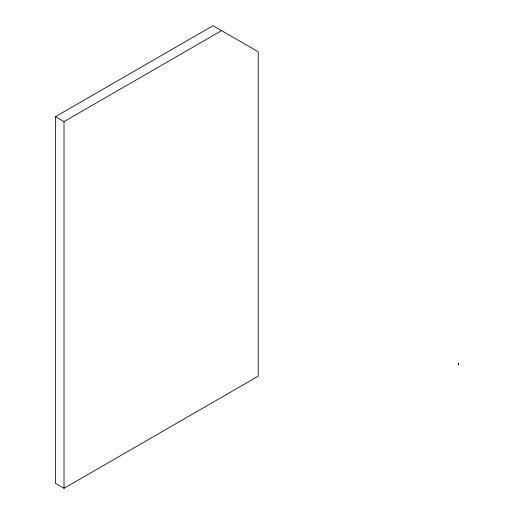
<?xml version="1.0" encoding="UTF-8"?>
<svg xmlns="http://www.w3.org/2000/svg" width="514" height="514" viewBox="0 0 514 514"><rect width="100%" height="100%" fill="white"/><g stroke="black" fill="none" stroke-linecap="round" stroke-linejoin="round"><path stroke-width="0.77" d="M55.467 116.665L213.027 25.7L258.221 51.792L258.221 376.177L64.019 488.3L55.467 483.366L55.467 116.665L64.019 121.606L221.579 30.634M64.019 121.606L64.019 488.3M458.533 363.488L458.456 364.94L458.533 363.488"/></g></svg>
